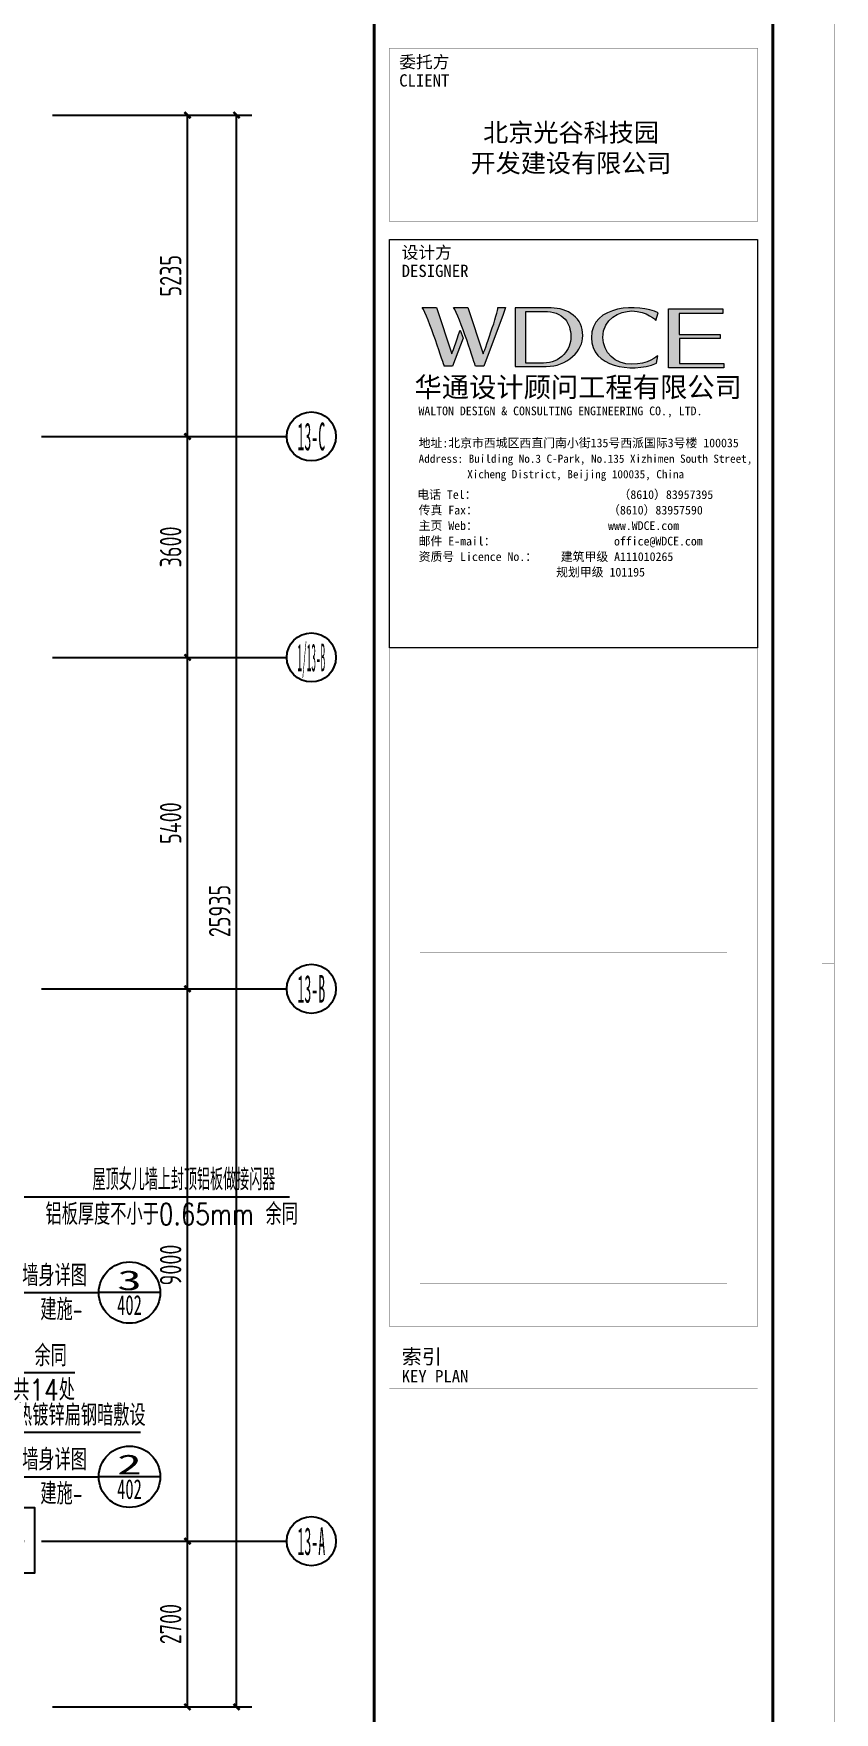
# Model space of a CAD drawing. Extents: x -228436 to 663611, y -207485 to 163917.
# Drawn here: x 523712 to 536763, y 122010 to 149364 of the extents above; entities that cross this region are included whole.
import ezdxf
from ezdxf.enums import TextEntityAlignment as Align

# ---------------------------------------------------------------- set-up
doc = ezdxf.new("R2010")
doc.units = 0
doc.header["$LTSCALE"] = 1000
doc.layers.get('0').update_dxf_attribs({"linetype": 'CONTINUOUS'})
doc.layers.get('Defpoints').update_dxf_attribs({"linetype": 'CONTINUOUS'})
for name, color, linetype in [('AXIS_TEXT', 7, 'CONTINUOUS'), ('ELEMENT', 3, 'CONTINUOUS'), ('EQUIP-插座', 80, 'CONTINUOUS'), ('LIGHTNING_DIM', 80, 'CONTINUOUS'), ('TEL_LEAD', 3, 'CONTINUOUS'), ('X-104 13#平面$0$01-标注_符号', 8, 'CONTINUOUS'), ('X-104 13#平面$0$01-标注_轴线坐标', 8, 'CONTINUOUS'), ('X-104 13#平面$0$02-TEXT_轴号', 7, 'CONTINUOUS')]:
    doc.layers.add(name, color=color, linetype=linetype)
doc.styles.add('_TEL_DIM', font='ROMANS2', dxfattribs={"width": 0.8, "height": 3.5, "bigfont": 'HZDF2'})
doc.styles.add('COMPLEX', font='COMPLEX')
doc.styles.get("Standard").update_dxf_attribs({"font": 'GBENOR', "bigfont": 'GBCBIG'})
doc.styles.add('X-104 13#平面$0$_TCH_AXIS', font='STXIHEI.TTF', dxfattribs={"width": 0.75})
doc.styles.add('X-104 13#平面$0$_TCH_DIM', font='ros1.shx', dxfattribs={"width": 0.8, "bigfont": 'jd.shx'})
doc.styles.add('X-104 13#平面$0$_TCH_DIM_T3', font='ros1.shx', dxfattribs={"width": 0.8, "bigfont": 'jd.shx'})
doc.styles.add('X-104 13#平面$0$_TCH_LABEL', font='STXIHEI.TTF', dxfattribs={"width": 0.75})
doc.styles.add('图签信息$0$hwxh', font='STXIHEI.TTF')
doc.styles.add('图签信息$0$华文细黑', font='STXIHEI.TTF', dxfattribs={"height": 10})
doc.dimstyles.new('X-104 13#平面$0$_TCH_ARCH&&100', dxfattribs={"dimtxt": 350, "dimasz": 100, "dimexe": 250, "dimexo": 300, "dimgap": 100, "dimtad": 1, "dimdec": 0, "dimzin": 0, "dimdsep": 46, "dimtxsty": 'X-104 13#平面$0$_TCH_DIM_T3', "dimblk": 'X-104 13#平面$0$_ArchTick', "dimcen": 0.09, "dimclrt": 7, "dimazin": 2, "dimtfac": 1, "dimtdec": 0, "dimtix": 1, "dimtmove": 2, "dimatfit": 3, "dimfxl": 0, "dimtolj": 1, "dimtzin": 0, "dimarcsym": 0})

# ---------------------------------------------------------------- blocks, each defined once
blk = doc.blocks.new('图框-A1')
for points, const_width in [([(0, 0), (841, 0), (841, 594), (0, 594)], 0.05), ([(766, 584), (25, 584), (25, 10), (766, 10)], 0.5)]:
    blk.add_lwpolyline(points, close=True, dxfattribs=dict(const_width=const_width))
at = {"const_width": 0.05}
blk.add_lwpolyline([(841, 297), (839, 297)], dxfattribs=at)
blk = doc.blocks.new('_AXISO')
blk.add_circle((0, 0), 0.5)
at = {"layer": 'AXIS_TEXT', "style": 'COMPLEX', "width": 1.041667}
blk.add_attdef('A', text='', height=0.56, dxfattribs=at).set_placement((-0.25, -0.28), (0.25, -0.28), align=Align.FIT)
blk = doc.blocks.new('X-104 13#平面$0$_ArchTick')
at = {"color": 0, "linetype": 'ByBlock', "const_width": 0.4}
blk.add_lwpolyline([(-0.5, -0.5), (0.5, 0.5)], dxfattribs=at)
blk = doc.blocks.new('*D817')
at = {"layer": 'Defpoints', "color": 0}
for p in [(60425, 23235), (63725, 23235), (60425, -2700)]:
    blk.add_point(p, dxfattribs=at)
at = {"layer": 'X-104 13#平面$0$01-标注_轴线坐标', "color": 0, "lineweight": -2}
for p, q in [((60725, 23235), (63975, 23235)), ((63725, -2700), (63725, 23235)), ((60725, -2700), (63975, -2700))]:
    blk.add_line(p, q, dxfattribs=at)
at = {"layer": 'X-104 13#平面$0$01-标注_轴线坐标', "color": 0, "lineweight": -2, "xscale": 100, "yscale": 100, "zscale": 100}
for p, rotation in [((63725, 23235), 90), ((63725, -2700), 270)]:
    blk.add_blockref('X-104 13#平面$0$_ArchTick', p, dxfattribs=dict(at, rotation=rotation))
at = {"layer": 'X-104 13#平面$0$01-标注_轴线坐标', "color": 7, "insert": (63450, 10268), "char_height": 350, "attachment_point": 5, "rotation": 90, "style": 'X-104 13#平面$0$_TCH_DIM_T3'}
blk.add_mtext('\\A1;25935', dxfattribs=at)
blk = doc.blocks.new('*D818')
at = {"layer": 'Defpoints', "color": 0}
for p in [(60425, 0), (62925, 0), (60425, -2700)]:
    blk.add_point(p, dxfattribs=at)
at = {"layer": 'X-104 13#平面$0$01-标注_轴线坐标', "color": 0, "lineweight": -2}
for p, q in [((60725, 0), (63175, 0)), ((62925, -2700), (62925, 0)), ((60725, -2700), (63175, -2700))]:
    blk.add_line(p, q, dxfattribs=at)
at = {"layer": 'X-104 13#平面$0$01-标注_轴线坐标', "color": 0, "lineweight": -2, "xscale": 100, "yscale": 100, "zscale": 100}
for p, rotation in [((62925, 0), 90), ((62925, -2700), 270)]:
    blk.add_blockref('X-104 13#平面$0$_ArchTick', p, dxfattribs=dict(at, rotation=rotation))
at = {"layer": 'X-104 13#平面$0$01-标注_轴线坐标', "color": 7, "insert": (62650, -1350), "char_height": 350, "attachment_point": 5, "rotation": 90, "style": 'X-104 13#平面$0$_TCH_DIM_T3'}
blk.add_mtext('\\A1;2700', dxfattribs=at)
blk = doc.blocks.new('*D819')
at = {"layer": 'Defpoints', "color": 0}
for p in [(60425, 9000), (62925, 9000), (60425, 0)]:
    blk.add_point(p, dxfattribs=at)
at = {"layer": 'X-104 13#平面$0$01-标注_轴线坐标', "color": 0, "lineweight": -2}
for p, q in [((60725, 9000), (63175, 9000)), ((62925, 0), (62925, 9000)), ((60725, 0), (63175, 0))]:
    blk.add_line(p, q, dxfattribs=at)
at = {"layer": 'X-104 13#平面$0$01-标注_轴线坐标', "color": 0, "lineweight": -2, "xscale": 100, "yscale": 100, "zscale": 100}
for p, rotation in [((62925, 9000), 90), ((62925, 0), 270)]:
    blk.add_blockref('X-104 13#平面$0$_ArchTick', p, dxfattribs=dict(at, rotation=rotation))
at = {"layer": 'X-104 13#平面$0$01-标注_轴线坐标', "color": 7, "insert": (62650, 4500), "char_height": 350, "attachment_point": 5, "rotation": 90, "style": 'X-104 13#平面$0$_TCH_DIM_T3'}
blk.add_mtext('\\A1;9000', dxfattribs=at)
blk = doc.blocks.new('*D820')
at = {"layer": 'Defpoints', "color": 0}
for p in [(60425, 14400), (62925, 14400), (60425, 9000)]:
    blk.add_point(p, dxfattribs=at)
at = {"layer": 'X-104 13#平面$0$01-标注_轴线坐标', "color": 0, "lineweight": -2}
for p, q in [((60725, 14400), (63175, 14400)), ((62925, 9000), (62925, 14400)), ((60725, 9000), (63175, 9000))]:
    blk.add_line(p, q, dxfattribs=at)
at = {"layer": 'X-104 13#平面$0$01-标注_轴线坐标', "color": 0, "lineweight": -2, "xscale": 100, "yscale": 100, "zscale": 100}
for p, rotation in [((62925, 14400), 90), ((62925, 9000), 270)]:
    blk.add_blockref('X-104 13#平面$0$_ArchTick', p, dxfattribs=dict(at, rotation=rotation))
at = {"layer": 'X-104 13#平面$0$01-标注_轴线坐标', "color": 7, "insert": (62650, 11700), "char_height": 350, "attachment_point": 5, "rotation": 90, "style": 'X-104 13#平面$0$_TCH_DIM_T3'}
blk.add_mtext('\\A1;5400', dxfattribs=at)
blk = doc.blocks.new('*D821')
at = {"layer": 'Defpoints', "color": 0}
for p in [(60425, 18000), (62925, 18000), (60425, 14400)]:
    blk.add_point(p, dxfattribs=at)
at = {"layer": 'X-104 13#平面$0$01-标注_轴线坐标', "color": 0, "lineweight": -2}
for p, q in [((60725, 18000), (63175, 18000)), ((62925, 14400), (62925, 18000)), ((60725, 14400), (63175, 14400))]:
    blk.add_line(p, q, dxfattribs=at)
at = {"layer": 'X-104 13#平面$0$01-标注_轴线坐标', "color": 0, "lineweight": -2, "xscale": 100, "yscale": 100, "zscale": 100}
for p, rotation in [((62925, 18000), 90), ((62925, 14400), 270)]:
    blk.add_blockref('X-104 13#平面$0$_ArchTick', p, dxfattribs=dict(at, rotation=rotation))
at = {"layer": 'X-104 13#平面$0$01-标注_轴线坐标', "color": 7, "insert": (62650, 16200), "char_height": 350, "attachment_point": 5, "rotation": 90, "style": 'X-104 13#平面$0$_TCH_DIM_T3'}
blk.add_mtext('\\A1;3600', dxfattribs=at)
blk = doc.blocks.new('*D822')
at = {"layer": 'Defpoints', "color": 0}
for p in [(60425, 23235), (62925, 23235), (60425, 18000)]:
    blk.add_point(p, dxfattribs=at)
at = {"layer": 'X-104 13#平面$0$01-标注_轴线坐标', "color": 0, "lineweight": -2}
for p, q in [((60725, 23235), (63175, 23235)), ((62925, 18000), (62925, 23235)), ((60725, 18000), (63175, 18000))]:
    blk.add_line(p, q, dxfattribs=at)
at = {"layer": 'X-104 13#平面$0$01-标注_轴线坐标', "color": 0, "lineweight": -2, "xscale": 100, "yscale": 100, "zscale": 100}
for p, rotation in [((62925, 23235), 90), ((62925, 18000), 270)]:
    blk.add_blockref('X-104 13#平面$0$_ArchTick', p, dxfattribs=dict(at, rotation=rotation))
at = {"layer": 'X-104 13#平面$0$01-标注_轴线坐标', "color": 7, "insert": (62650, 20618), "char_height": 350, "attachment_point": 5, "rotation": 90, "style": 'X-104 13#平面$0$_TCH_DIM_T3'}
blk.add_mtext('\\A1;5235', dxfattribs=at)
blk = doc.blocks.new('图签信息$0$logo2')
h = blk.add_hatch(color=7)
h.paths.add_polyline_path([(19.021, -7.36), (15.845, -7.36), (15.845, -3.972), (18.974, -3.972), (18.974, -4.243), (16.461, -4.243), (16.461, -5.448), (18.811, -5.448), (18.811, -5.686), (16.474, -5.686), (16.474, -7.116), (19.021, -7.116)])
edge = h.paths.add_edge_path()
edge.add_spline(control_points=[(15.259, -4.206), (15.259, -4.206), (15.127, -4.646), (15.127, -4.646), (15.127, -4.646), (14.62, -4.101), (13.734, -4.101), (13.035, -4.101), (12.071, -4.537), (12.076, -5.621), (12.08, -6.488), (12.766, -7.164), (13.734, -7.168), (14.656, -7.172), (15.227, -6.68), (15.227, -6.68), (15.227, -6.68), (15.164, -7.108), (15.164, -7.108), (13.632, -7.703), (11.417, -7.291), (11.411, -5.643), (11.404, -3.721), (14.157, -3.665), (15.259, -4.206)], knot_values=[0, 0, 0, 0, 1, 1, 1, 2, 2, 2, 3, 3, 3, 4, 4, 4, 5, 5, 5, 6, 6, 6, 7, 7, 7, 8, 8, 8, 8], degree=3, periodic=0)
edge = h.paths.add_edge_path(flags=16)
edge.add_spline(control_points=[(10.229, -5.566), (10.229, -5.16), (10.12, -4.83), (9.897, -4.576), (9.63, -4.273), (9.228, -4.122), (8.69, -4.122), (8.69, -4.122), (7.638, -4.122), (7.638, -4.122), (7.638, -4.122), (7.638, -7.098), (7.638, -7.098), (7.638, -7.098), (8.663, -7.098), (8.663, -7.098), (9.133, -7.098), (9.519, -6.934), (9.823, -6.604), (10.095, -6.309), (10.229, -5.964), (10.229, -5.566)], knot_values=[0, 0, 0, 0, 1, 1, 1, 2, 2, 2, 3, 3, 3, 4, 4, 4, 5, 5, 5, 6, 6, 6, 7, 7, 7, 7], degree=3, periodic=0)
edge = h.paths.add_edge_path()
edge.add_spline(control_points=[(10.919, -5.505), (10.919, -5.962), (10.725, -6.366), (10.336, -6.719), (9.92, -7.098), (9.414, -7.288), (8.817, -7.288), (8.817, -7.288), (7.028, -7.288), (7.028, -7.288), (7.028, -7.288), (7.028, -3.925), (7.028, -3.925), (7.028, -3.925), (9.095, -3.925), (9.095, -3.925), (9.593, -3.925), (10.015, -4.063), (10.363, -4.34), (10.733, -4.637), (10.919, -5.026), (10.919, -5.505)], knot_values=[0, 0, 0, 0, 1, 1, 1, 2, 2, 2, 3, 3, 3, 4, 4, 4, 5, 5, 5, 6, 6, 6, 7, 7, 7, 7], degree=3, periodic=0)
at = {"lineweight": 0}
blk.add_lwpolyline([(19.021, -7.36), (15.845, -7.36), (15.845, -3.972), (18.974, -3.972), (18.974, -4.243), (16.461, -4.243), (16.461, -5.448), (18.811, -5.448), (18.811, -5.686), (16.474, -5.686), (16.474, -7.116), (19.021, -7.116), (19.021, -7.36)], dxfattribs=at)
for points, knots in [([(15.259, -4.206), (15.259, -4.206), (15.127, -4.646), (15.127, -4.646), (15.127, -4.646), (14.62, -4.101), (13.734, -4.101), (13.035, -4.101), (12.071, -4.537), (12.076, -5.621), (12.08, -6.488), (12.766, -7.164), (13.734, -7.168), (14.656, -7.172), (15.227, -6.68), (15.227, -6.68), (15.227, -6.68), (15.164, -7.108), (15.164, -7.108), (13.632, -7.703), (11.417, -7.291), (11.411, -5.643), (11.404, -3.721), (14.157, -3.665), (15.259, -4.206)], [0, 0, 0, 0, 1, 1, 1, 2, 2, 2, 3, 3, 3, 4, 4, 4, 5, 5, 5, 6, 6, 6, 7, 7, 7, 8, 8, 8, 8]), ([(10.919, -5.505), (10.919, -5.962), (10.725, -6.366), (10.336, -6.719), (9.92, -7.098), (9.414, -7.288), (8.817, -7.288), (8.817, -7.288), (7.028, -7.288), (7.028, -7.288), (7.028, -7.288), (7.028, -3.925), (7.028, -3.925), (7.028, -3.925), (9.095, -3.925), (9.095, -3.925), (9.593, -3.925), (10.015, -4.063), (10.363, -4.34), (10.733, -4.637), (10.919, -5.026), (10.919, -5.505)], [0, 0, 0, 0, 1, 1, 1, 2, 2, 2, 3, 3, 3, 4, 4, 4, 5, 5, 5, 6, 6, 6, 7, 7, 7, 7]), ([(10.229, -5.566), (10.229, -5.16), (10.12, -4.83), (9.897, -4.576), (9.63, -4.273), (9.228, -4.122), (8.69, -4.122), (8.69, -4.122), (7.638, -4.122), (7.638, -4.122), (7.638, -4.122), (7.638, -7.098), (7.638, -7.098), (7.638, -7.098), (8.663, -7.098), (8.663, -7.098), (9.133, -7.098), (9.519, -6.934), (9.823, -6.604), (10.095, -6.309), (10.229, -5.964), (10.229, -5.566)], [0, 0, 0, 0, 1, 1, 1, 2, 2, 2, 3, 3, 3, 4, 4, 4, 5, 5, 5, 6, 6, 6, 7, 7, 7, 7])]:
    blk.add_open_spline(points, degree=3, knots=knots, dxfattribs=at)
blk = doc.blocks.new('图签信息$0$logo1')
h = blk.add_hatch(color=8)
edge = h.paths.add_edge_path()
edge.add_spline(control_points=[(3.863, -5.205), (3.635, -5.88), (3.386, -6.562), (3.386, -6.562), (3.386, -6.562), (2.503, -3.908), (2.503, -3.908), (2.503, -3.908), (1.802, -3.905), (1.687, -3.908), (2.021, -4.386), (2.952, -7.271), (2.952, -7.271), (2.952, -7.271), (3.437, -7.271), (3.437, -7.271), (3.437, -7.271), (4.032, -5.659), (4.032, -5.659), (4.032, -5.659), (3.863, -5.205), (3.863, -5.205)], knot_values=[0, 0, 0, 0, 1, 1, 1, 2, 2, 2, 3, 3, 3, 4, 4, 4, 5, 5, 5, 6, 6, 6, 7, 7, 7, 7], degree=3, periodic=0)
h = blk.add_hatch(color=7)
edge = h.paths.add_edge_path()
edge.add_spline(control_points=[(6.038, -3.908), (6.09, -4.101), (5.198, -6.562), (5.198, -6.562), (5.198, -6.562), (4.302, -3.908), (4.302, -3.908), (4.302, -3.908), (3.6, -3.905), (3.486, -3.908), (3.821, -4.386), (4.751, -7.271), (4.751, -7.271), (4.751, -7.271), (5.236, -7.271), (5.236, -7.271), (5.236, -7.271), (6.333, -4.3), (6.333, -4.3), (6.333, -4.3), (6.482, -3.908), (6.482, -3.908), (6.482, -3.908), (6.214, -3.914), (6.038, -3.908)], knot_values=[0, 0, 0, 0, 1, 1, 1, 2, 2, 2, 3, 3, 3, 4, 4, 4, 5, 5, 5, 6, 6, 6, 7, 7, 7, 8, 8, 8, 8], degree=3, periodic=0)
at = {"color": 8, "lineweight": 0}
blk.add_open_spline([(3.863, -5.205), (3.635, -5.88), (3.386, -6.562), (3.386, -6.562), (3.386, -6.562), (2.503, -3.908), (2.503, -3.908), (2.503, -3.908), (1.802, -3.905), (1.687, -3.908), (2.021, -4.386), (2.952, -7.271), (2.952, -7.271), (2.952, -7.271), (3.437, -7.271), (3.437, -7.271), (3.437, -7.271), (4.032, -5.659), (4.032, -5.659), (4.032, -5.659), (3.863, -5.205), (3.863, -5.205)], degree=3, knots=[0, 0, 0, 0, 1, 1, 1, 2, 2, 2, 3, 3, 3, 4, 4, 4, 5, 5, 5, 6, 6, 6, 7, 7, 7, 7], dxfattribs=at)
at = {"lineweight": 0}
blk.add_open_spline([(6.038, -3.908), (6.09, -4.101), (5.198, -6.562), (5.198, -6.562), (5.198, -6.562), (4.302, -3.908), (4.302, -3.908), (4.302, -3.908), (3.6, -3.905), (3.486, -3.908), (3.821, -4.386), (4.751, -7.271), (4.751, -7.271), (4.751, -7.271), (5.236, -7.271), (5.236, -7.271), (5.236, -7.271), (6.333, -4.3), (6.333, -4.3), (6.333, -4.3), (6.482, -3.908), (6.482, -3.908), (6.482, -3.908), (6.214, -3.914), (6.038, -3.908)], degree=3, knots=[0, 0, 0, 0, 1, 1, 1, 2, 2, 2, 3, 3, 3, 4, 4, 4, 5, 5, 5, 6, 6, 6, 7, 7, 7, 8, 8, 8, 8], dxfattribs=at)
blk.add_blockref('图签信息$0$logo2', (0, 0))
blk = doc.blocks.new('图签信息$0$时间-logo')
at = {"layer": 'Defpoints', "lineweight": 0}
blk.add_lwpolyline([(0, -23.457), (-21.166, -23.457), (-21.166, 0), (0, 0), (0, -23.457)], dxfattribs=at)
blk.add_blockref('图签信息$0$logo1', (-20.967, 0))
at = {"style": '图签信息$0$hwxh'}
for s, height, p in [('华通设计顾问工程有限公司 ', 1.15, (-19.726, -9.054)), ('WALTON DESIGN & CONSULTING ENGINEERING CO., LTD.', 0.5, (-19.497, -10.096)), ('地址:北京市西城区西直门南小街135号西派国际3号楼 100035', 0.5, (-19.485, -11.936)), ('Address: Building No.3 C-Park, No.135 Xizhimen South Street, ', 0.47, (-19.485, -12.827)), ('Xicheng District, Beijing 100035, China ', 0.47, (-16.691, -13.718)), ('电话 Tel：                        （8610）83957395 ', 0.5, (-19.564, -14.906)), ('传真 Fax：                      （8610）83957590 ', 0.5, (-19.485, -15.798)), ('主页 Web：                      www.WDCE.com ', 0.5, (-19.485, -16.689)), ('邮件 E-mail：                    office@WDCE.com ', 0.5, (-19.485, -17.58)), ('资质号 Licence No.：    建筑甲级 A111010265 ', 0.5, (-19.485, -18.472)), ('   规划甲级 101195', 0.5, (-12.602, -19.363))]:
    blk.add_text(s, height=height, dxfattribs=at).set_placement(p)
blk = doc.blocks.new('图签信息')
at = {"const_width": 0.5}
blk.add_lwpolyline([(-65, 0), (0, 0), (0, 500.5), (-65, 500.5)], close=True, dxfattribs=at)
at = {"const_width": 0.05}
for points in [[(-2.5, 407.85), (-2.5, 436.12), (-62.5, 436.12), (-62.5, 407.85)], [(-62.5, 407.85), (-2.5, 407.85)], [(-62.5, 404.92), (-62.5, 227.83)], [(-62.5, 404.92), (-2.5, 404.92)], [(-62.5, 227.83), (-2.5, 227.83), (-2.5, 404.92)], [(-57.5, 338.36), (-7.5, 338.36)], [(-57.5, 288.83), (-7.5, 288.83)], [(-57.5, 234.85), (-7.5, 234.85)], [(-62.5, 227.83), (-2.5, 227.83)], [(-62.5, 217.74), (-2.5, 217.74)]]:
    blk.add_lwpolyline(points, dxfattribs=at)
at = {"ltscale": 0.001, "xscale": 2.834689937531525, "yscale": 2.834689937531525, "zscale": 2.834689937531525}
blk.add_blockref('图签信息$0$时间-logo', (-2.5, 404.92), dxfattribs=at)
at = {"style": '图签信息$0$华文细黑'}
for s, height, p in [('委托方', 2, (-60.9, 434.86)), ('CLIENT', 2, (-60.9, 431.86)), ('设计方', 2, (-60.5, 403.83)), ('DESIGNER', 2, (-60.5, 400.83)), ('索引', 2.4, (-60.5, 224.14)), ('KEY PLAN', 2, (-60.5, 220.74))]:
    blk.add_text(s, height=height, dxfattribs=at).set_placement(p, align=Align.TOP_LEFT)
at = {"color": 4, "ltscale": 0.001, "insert": (-32.9, 419.71), "char_height": 3, "width": 58.4895, "attachment_point": 5, "style": '图签信息$0$华文细黑'}
blk.add_mtext('北京光谷科技园\\P开发建设有限公司', dxfattribs=at)
blk = doc.blocks.new('图签-A1')
at = {"color": 2}
blk.add_blockref('图签信息', (0, 0), dxfattribs=at)
blk = doc.blocks.new('$element$00000390')
at = {"const_width": 0.0233}
for points in [[(0, 0), (0, -0.375)], [(-0.25, -0.375), (0.25, -0.375)], [(-0.188, -0.5), (0.188, -0.5)], [(-0.062, -0.625), (0.062, -0.625)]]:
    blk.add_lwpolyline(points, dxfattribs=at)
at = {"flags": 9}
blk.add_attdef('S', (0, 0), '', height=0.00000667, dxfattribs=at)
blk = doc.blocks.new('接地测试点')
at = {"layer": 'ELEMENT'}
blk.add_lwpolyline([(460700, 125349), (462290, 125349), (462290, 124279), (460700, 124279)], close=True, dxfattribs=at)
at = {"layer": 'ELEMENT', "xscale": 1500, "yscale": 1500, "zscale": 1500, "rotation": 270}
blk.add_blockref('$element$00000390', (462125, 124800), dxfattribs=at)
blk = doc.blocks.new('X-104 13#平面$0$zzzzx')
at = {"layer": 'X-104 13#平面$0$01-标注_轴线坐标'}
for p, q in [((60543.5, 18000), (64543.5, 18000)), ((61784.1, 14400), (64543.5, 14400)), ((60543.5, 9000), (64543.5, 9000)), ((60543.5, 0), (64543.5, 0))]:
    blk.add_line(p, q, dxfattribs=at)
ref = blk.add_blockref('_AXISO', (64943.5, 18000), dxfattribs=dict(at, xscale=800, yscale=800, zscale=800))
ref.add_attrib('A', '13-C', dxfattribs={"layer": 'X-104 13#平面$0$02-TEXT_轴号', "height": 452.55, "style": 'X-104 13#平面$0$_TCH_AXIS', "width": 0.442077}).set_placement((64717.2, 17773.7), (65169.7, 17773.7), align=Align.FIT)
ref = blk.add_blockref('_AXISO', (64943.5, 14400), dxfattribs=dict(at, xscale=800, yscale=800, zscale=800))
ref.add_attrib('A', '1/13-B', dxfattribs={"layer": 'X-104 13#平面$0$02-TEXT_轴号', "height": 452.55, "style": 'X-104 13#平面$0$_TCH_AXIS', "width": 0.331448}).set_placement((64717.2, 14173.7), (65169.7, 14173.7), align=Align.FIT)
ref = blk.add_blockref('_AXISO', (64943.5, 9000), dxfattribs=dict(at, xscale=800, yscale=800, zscale=800))
ref.add_attrib('A', '13-B', dxfattribs={"layer": 'X-104 13#平面$0$02-TEXT_轴号', "height": 452.55, "style": 'X-104 13#平面$0$_TCH_AXIS', "width": 0.494538}).set_placement((64717.2, 8773.7), (65169.7, 8773.7), align=Align.FIT)
ref = blk.add_blockref('_AXISO', (64943.5, 0), dxfattribs=dict(at, xscale=800, yscale=800, zscale=800))
ref.add_attrib('A', '13-A', dxfattribs={"layer": 'X-104 13#平面$0$02-TEXT_轴号', "height": 452.55, "style": 'X-104 13#平面$0$_TCH_AXIS', "width": 0.456881}).set_placement((64717.2, -226.3), (65169.7, -226.3), align=Align.FIT)
for p1, p2, distance, text, picture, middle in [((60425, -2700), (60425, 23235.1), -3300, '25935', '*D817', (63450, 10267.5)), ((60425, 18000), (60425, 23235.1), -2500, '5235', '*D822', (62650, 20617.5)), ((60425, 14400), (60425, 18000), -2500, '3600', '*D821', (62650, 16200)), ((60425, 9000), (60425, 14400), -2500, '5400', '*D820', (62650, 11700)), ((60425, 0), (60425, 9000), -2500, '9000', '*D819', (62650, 4500)), ((60425, -2700), (60425, 0), -2500, '2700', '*D818', (62650, -1350))]:
    dim = blk.add_aligned_dim(p1=p1, p2=p2, distance=distance, text=text, dimstyle='X-104 13#平面$0$_TCH_ARCH&&100', dxfattribs=at)
    dim.commit()
    dim.dimension.update_dxf_attribs({"geometry": picture, "text_midpoint": middle})
blk = doc.blocks.new('X-104 13#平面')
at = {"layer": 'X-104 13#平面$0$01-标注_符号'}
for p, q in [((59896, 128850), (61480.2, 128850)), ((62480.2, 128850), (61480.2, 128850)), ((59896, 125850), (61480.2, 125850)), ((62480.2, 125850), (61480.2, 125850))]:
    blk.add_line(p, q, dxfattribs=at)
for centre in [(61980.2, 128850), (61980.2, 125850)]:
    blk.add_circle(centre, 500, dxfattribs=at)
at = {"xscale": 100, "yscale": 100, "zscale": 100}
for name, p in [('图框-A1', (-10634.5, 104514.8)), ('图签-A1', (72465.5, 105514.8))]:
    blk.add_blockref(name, p, dxfattribs=at)
blk.add_blockref('X-104 13#平面$0$zzzzx', (0, 124800))
at = {"layer": 'X-104 13#平面$0$01-标注_符号', "color": 7, "style": 'X-104 13#平面$0$_TCH_DIM', "width": 0.8}
for s, p in [('墙身详图', (60231.3, 128955)), ('建施-', (60527.1, 128400.4)), ('墙身详图', (60231.3, 125955)), ('建施-', (60527.1, 125400.4))]:
    blk.add_text(s, height=347.29, dxfattribs=at).set_placement(p)
at = {"layer": 'X-104 13#平面$0$01-标注_符号', "color": 7, "style": 'X-104 13#平面$0$_TCH_LABEL'}
for s, height, width, p, p2 in [('3', 322, 2.247292, (61778.9, 128890.2), (62181.4, 128890.2)), ('402', 321.99, 0.749097, (61778.9, 128487.8), (62181.4, 128487.8)), ('2', 322, 2.247292, (61778.9, 125890.2), (62181.4, 125890.2)), ('402', 321.99, 0.749097, (61778.9, 125487.8), (62181.4, 125487.8))]:
    blk.add_text(s, height=height, dxfattribs=dict(at, width=width)).set_placement(p, p2, align=Align.FIT)
blk = doc.blocks.new('104 13#平面')
blk.add_blockref('X-104 13#平面', (0, 0))

msp = doc.modelspace()

# ---------------------------------------------------------------- linework, layer by layer
at = {"layer": 'LIGHTNING_DIM'}
msp.add_line((522355.2, 126575), (525454.1, 126575), dxfattribs=at)
at = {"layer": 'TEL_LEAD'}
for p, q in [((523462.3, 130410.2), (527885.2, 130410.2)), ((522135.2, 127546), (524384, 127546))]:
    msp.add_line(p, q, dxfattribs=at)

# ---------------------------------------------------------------- block references
msp.add_blockref('104 13#平面', (463295.2, 0))
at = {"layer": 'EQUIP-插座'}
msp.add_blockref('接地测试点', (61435.7, 0), dxfattribs=at)

# ---------------------------------------------------------------- texts
at = {"layer": 'LIGHTNING_DIM', "color": 7, "style": '_TEL_DIM', "width": 0.8}
msp.add_text('-40x4热镀锌扁钢暗敷设', height=347.244, dxfattribs=at).set_placement((522200.5, 126680))
at = {"layer": 'TEL_LEAD', "color": 7, "style": '_TEL_DIM'}
for s, height, width, p in [('屋顶女儿墙上封顶铝板做接闪器 ', 350, 0.64, (524672.7, 130518)), ('铝板厚度不小于0.65mm 余同', 347.244, 0.8, (523906.4, 129955.2)), ('防雷引下线 余同', 347.24, 0.8, (522217, 127651)), ('共14处', 347.24, 0.8, (523382.1, 127091))]:
    msp.add_text(s, height=height, dxfattribs=dict(at, width=width)).set_placement(p)

doc.saveas('drawing.dxf')
